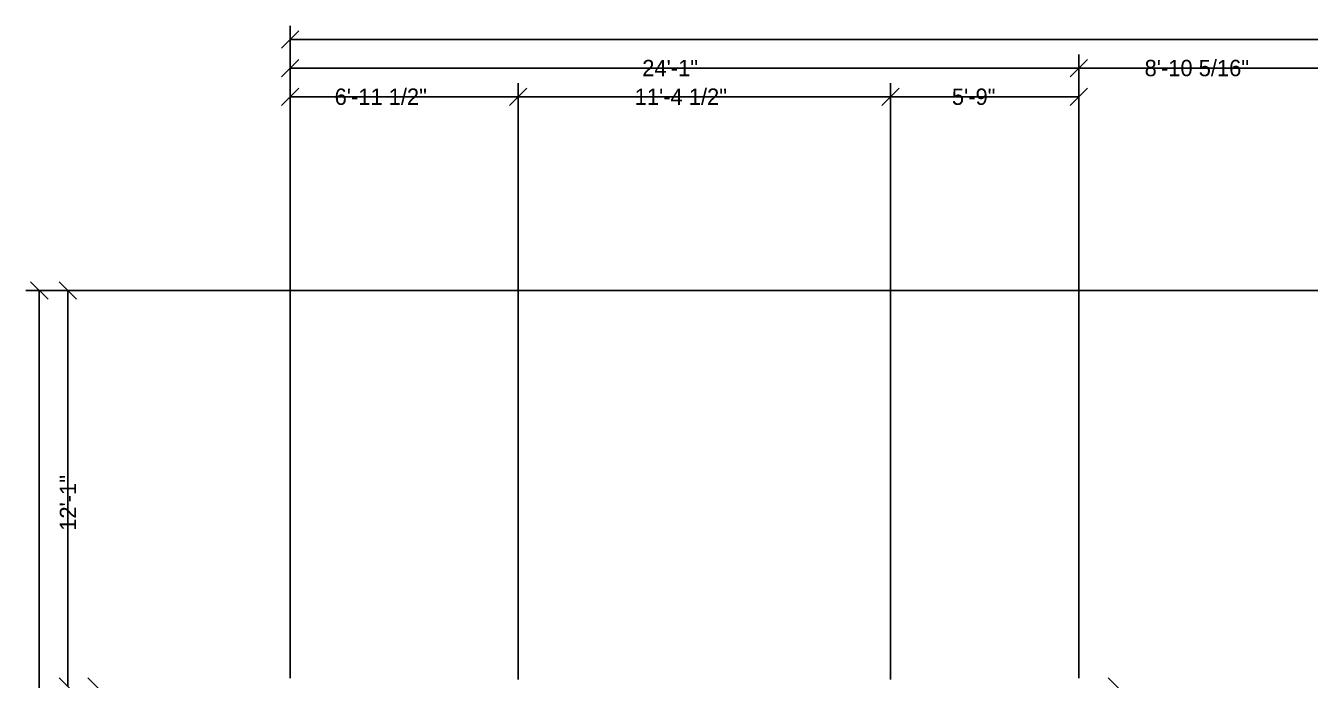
# Model space of a CAD drawing. Header units: inches. Extents: x -657 to 347, y -283 to 352.
# Drawn here: x -657 to -186.1, y 112.2 to 352 of the extents above; entities that cross this region are included whole.
import ezdxf

# ---------------------------------------------------------------- set-up
doc = ezdxf.new("R2010")
doc.units = ezdxf.units.IN
doc.header["$LTSCALE"] = 12
doc.header["$MEASUREMENT"] = 0
doc.layers.add('Punch Layer 1', color=7, linetype='Continuous')

msp = doc.modelspace()

# ---------------------------------------------------------------- linework, layer by layer
at = {"layer": 'Punch Layer 1', "color": 7, "linetype": 'Continuous'}
for points in [[(-556.82, 350.18), (-563.18, 343.82)], [(-560, 342), (-560, 352)], [(-560, 347), (250, 347)], [(-560, 112.99), (-560, 347)], [(-556.82, 339.68), (-563.18, 333.32)], [(-556.82, 339.68), (-563.18, 333.32)], [(-560, 341.5), (-560, 331.5)], [(-560, 341.5), (-560, 331.5)], [(-274.17, 333.32), (-267.8, 339.68)], [(-274.17, 333.32), (-267.8, 339.68)], [(-267.8, 339.68), (-274.17, 333.32)], [(-270.99, 341.5), (-270.99, 331.5)], [(-270.99, 341.5), (-270.99, 331.5)], [(-270.99, 341.5), (-270.99, 331.5)], [(-270.99, 336.5), (-560, 336.5)], [(-560, 112.99), (-560, 336.5)], [(-270.99, 336.5), (-560, 336.5)], [(-270.99, 112.99), (-270.99, 336.5)], [(-164.7, 336.5), (-270.99, 336.5)], [(-560, 331), (-560, 321)], [(-560, 331), (-560, 321)], [(-476.5, 331), (-476.5, 321)], [(-476.5, 331), (-476.5, 321)], [(-476.5, 331), (-476.5, 321)], [(-476.5, 331), (-476.5, 321)], [(-340, 331), (-340, 321)], [(-340, 331), (-340, 321)], [(-340, 331), (-340, 321)], [(-340, 331), (-340, 321)], [(-270.99, 331), (-270.99, 321)], [(-270.99, 331), (-270.99, 321)], [(-556.82, 329.18), (-563.18, 322.82)], [(-556.82, 329.18), (-563.18, 322.82)], [(-476.5, 326), (-560, 326)], [(-476.5, 326), (-560, 326)], [(-473.32, 329.18), (-479.68, 322.82)], [(-479.68, 322.82), (-473.32, 329.18)], [(-473.32, 329.18), (-479.68, 322.82)], [(-479.68, 322.82), (-473.32, 329.18)], [(-340, 326), (-476.5, 326)], [(-476.5, 112.49), (-476.5, 326)], [(-340, 326), (-476.5, 326)], [(-476.5, 112.49), (-476.5, 326)], [(-336.82, 329.18), (-343.18, 322.82)], [(-343.18, 322.82), (-336.82, 329.18)], [(-336.82, 329.18), (-343.18, 322.82)], [(-343.18, 322.82), (-336.82, 329.18)], [(-270.99, 326), (-340, 326)], [(-340, 112.49), (-340, 326)], [(-270.99, 326), (-340, 326)], [(-340, 112.49), (-340, 326)], [(-274.17, 322.82), (-267.8, 329.18)], [(-274.17, 322.82), (-267.8, 329.18)], [(-647, 255), (-657, 255)], [(-648.82, 251.82), (-655.18, 258.18)], [(-652, -185.98), (-652, 255)], [(-113, 255), (-652, 255)], [(-636.5, 255), (-646.5, 255)], [(-638.32, 251.82), (-644.68, 258.18)], [(-641.5, 109.99), (-641.5, 255)], [(-638.32, 106.81), (-644.68, 113.18)], [(-638.32, 106.81), (-644.68, 113.18)], [(-644.68, 113.18), (-638.32, 106.81)], [(-627.82, 106.81), (-634.18, 113.18)], [(-627.82, 106.81), (-634.18, 113.18)], [(-253.8, 106.81), (-260.17, 113.18)]]:
    msp.add_lwpolyline(points, dxfattribs=at)

# ---------------------------------------------------------------- texts
at = {"layer": 'Punch Layer 1', "color": 7}
for s, rotation, p in [('24\'-1"', 360, (-430.99, 333.5)), ('24\'-1"', 360, (-430.99, 333.5)), ('8\'-10 5/16"', 360, (-246.84, 333.5)), ('6\'-11 1/2"', 360, (-543.75, 323)), ('6\'-11 1/2"', 360, (-543.75, 323)), ('11\'-4 1/2"', 360, (-433.75, 323)), ('11\'-4 1/2"', 360, (-433.75, 323)), ('5\'-9"', 360, (-317.49, 323)), ('5\'-9"', 360, (-317.49, 323)), ('12\'-1"', 90, (-638.5, 167))]:
    msp.add_text(s, height=6, rotation=rotation, dxfattribs=at).set_placement(p)

doc.saveas('drawing.dxf')
